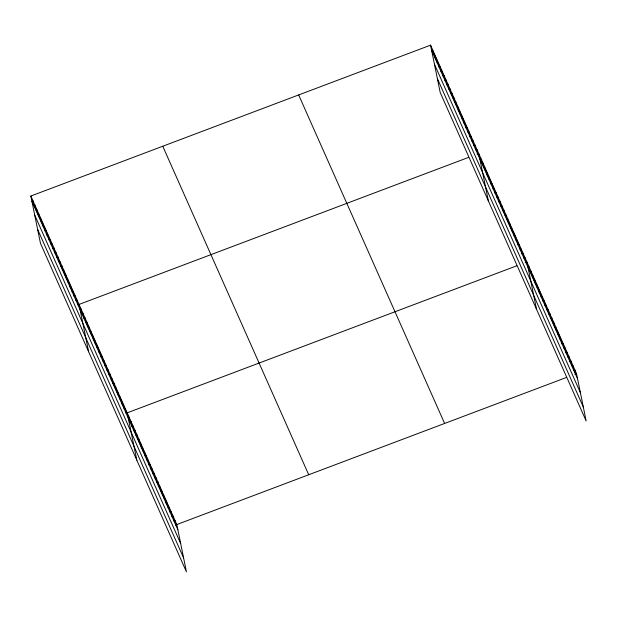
<?xml version="1.0" encoding="UTF-8"?>
<svg xmlns="http://www.w3.org/2000/svg" width="617" height="617" viewBox="0 0 617 617"><rect width="100%" height="100%" fill="white"/><g stroke="black" fill="none" stroke-linecap="round" stroke-linejoin="round"><path stroke-width="0.93" d="M30.85 196.036L176.817 524.543L186.434 571.851L40.475 243.345L30.85 196.036L430.566 45.149L576.525 373.655L586.15 420.964L440.183 92.457L430.566 45.149M468.581 157.389L79.015 304.443L88.64 351.752M477.041 154.196L478.73 153.556L488.356 200.864M516.753 265.796L127.187 412.85L136.812 460.159M525.206 262.603L526.895 261.963L536.52 309.271M176.817 524.543L566.383 377.488M574.836 374.295L576.525 373.655M431.607 50.301L577.574 378.807M434.437 64.214L580.404 392.72M437.36 78.544L583.32 407.05M298.659 94.941L444.618 423.447M162.757 146.244L308.716 474.751M31.899 201.188L177.858 529.694M34.729 215.102L180.688 543.608M37.645 229.431L183.604 557.938M574.62 369.359L575.661 374.511M572.707 365.063L573.756 370.215M570.802 360.768L571.851 365.92M568.889 356.472L569.938 361.624M566.984 352.176L568.033 357.328M565.072 347.88L566.121 353.032M563.167 343.584L564.216 348.736M561.254 339.288L562.303 344.44M559.349 334.992L560.398 340.144M557.436 330.697L558.485 335.849M555.531 326.401L556.58 331.553M553.619 322.105L554.668 327.257M551.714 317.809L552.763 322.961M549.801 313.513L550.85 318.665M547.896 309.217L548.945 314.369M545.983 304.921L547.032 310.073M544.078 300.626L545.127 305.777M542.166 296.33L543.215 301.482M540.261 292.034L541.31 297.186M538.348 287.738L539.397 292.89M536.443 283.442L537.492 288.594M534.53 279.146L535.579 284.298M532.625 274.85L533.674 280.002M530.713 270.555L531.761 275.706M528.808 266.259L529.856 271.411M524.974 257.628L526.016 262.78M523.046 253.294L524.095 258.438M521.118 248.96L522.167 254.104M519.19 244.617L520.239 249.769M517.262 240.283L518.311 245.435M515.342 235.949L516.383 241.1M513.413 231.614L514.462 236.758M511.485 227.272L512.534 232.424M509.557 222.938L510.606 228.089M507.629 218.603L508.678 223.755M505.701 214.269L506.75 219.413M503.781 209.927L504.822 215.078M501.852 205.592L502.901 210.744M499.924 201.258L500.973 206.41M497.996 196.923L499.045 202.067M496.068 192.589L497.117 197.733M494.148 188.247L495.189 193.399M492.219 183.912L493.268 189.064M490.291 179.578L491.34 184.722M488.363 175.243L489.412 180.388M486.435 170.901L487.484 176.053M484.515 166.567L485.556 171.719M482.587 162.232L483.635 167.377M480.658 157.898L481.707 163.042M476.802 149.221L477.851 154.373M474.874 144.887L475.923 150.031M472.954 140.553L473.995 145.697M471.026 136.21L472.074 141.362M469.097 131.876L470.146 137.028M467.169 127.542L468.218 132.694M465.241 123.207L466.29 128.351M463.321 118.865L464.362 124.017M461.393 114.531L462.442 119.683M459.464 110.196L460.513 115.348M457.536 105.862L458.585 111.006M455.608 101.52L456.657 106.672M453.68 97.185L454.729 102.337M451.76 92.851L452.801 98.003M449.832 88.516L450.88 93.661M447.903 84.182L448.952 89.326M445.975 79.84L447.024 84.992M444.047 75.505L445.096 80.657M442.127 71.171L443.168 76.315M440.199 66.837L441.248 71.981M438.271 62.494L439.319 67.646M436.342 58.16L437.391 63.312M434.414 53.826L435.463 58.97M432.486 49.491L433.535 54.635M174.904 520.247L175.953 525.399M172.999 515.951L174.04 521.103M171.086 511.655L172.135 516.807M169.181 507.359L170.223 512.511M167.269 503.063L168.318 508.215M165.364 498.767L166.405 503.919M163.451 494.472L164.5 499.623M161.546 490.176L162.587 495.328M159.633 485.88L160.682 491.032M157.728 481.584L158.77 486.736M155.816 477.288L156.865 482.44M153.911 472.992L154.952 478.144M151.998 468.696L153.047 473.848M150.093 464.4L151.142 469.552M148.18 460.105L149.229 465.257M146.275 455.809L147.324 460.961M144.363 451.513L145.411 456.665M142.458 447.217L143.506 452.369M140.545 442.921L141.594 448.073M138.64 438.625L139.689 443.777M136.727 434.329L137.776 439.481M134.822 430.034L135.871 435.186M132.91 425.738L133.958 430.89M131.005 421.442L132.053 426.594M129.092 417.146L130.141 422.298M125.259 408.516L126.308 413.668M123.331 404.181L124.379 409.326M121.402 399.847L122.451 404.991M119.482 395.505L120.523 400.657M117.554 391.17L118.603 396.322M115.626 386.836L116.675 391.98M113.698 382.501L114.747 387.646M111.77 378.159L112.818 383.311M109.841 373.825L110.89 378.977M107.921 369.49L108.962 374.635M105.993 365.156L107.042 370.3M104.065 360.814L105.114 365.966M102.137 356.479L103.186 361.631M100.209 352.145L101.257 357.297M98.288 347.811L99.329 352.955M96.36 343.468L97.409 348.62M94.432 339.134L95.481 344.286M92.504 334.8L93.553 339.952M90.576 330.465L91.624 335.609M88.647 326.131L89.696 331.275M86.727 321.789L87.776 326.941M84.799 317.454L85.848 322.606M82.871 313.12L83.92 318.264M80.943 308.785L81.992 313.93M77.094 300.109L78.135 305.261M75.166 295.774L76.215 300.919M73.238 291.44L74.287 296.584M71.31 287.098L72.359 292.25M69.382 282.763L70.431 287.915M67.461 278.429L68.502 283.573M65.533 274.095L66.582 279.239M63.605 269.752L64.654 274.904M61.677 265.418L62.726 270.57M59.749 261.084L60.798 266.228M57.821 256.749L58.87 261.893M55.9 252.407L56.941 257.559M53.972 248.073L55.021 253.225M52.044 243.738L53.093 248.89M50.116 239.404L51.165 244.548M48.188 235.062L49.237 240.214M46.267 230.727L47.308 235.879M44.339 226.393L45.388 231.545M42.411 222.058L43.46 227.203M40.483 217.724L41.532 222.868M38.555 213.382L39.604 218.534M36.627 209.047L37.676 214.199M34.706 204.713L35.747 209.857M32.778 200.378L33.827 205.523"/></g></svg>
